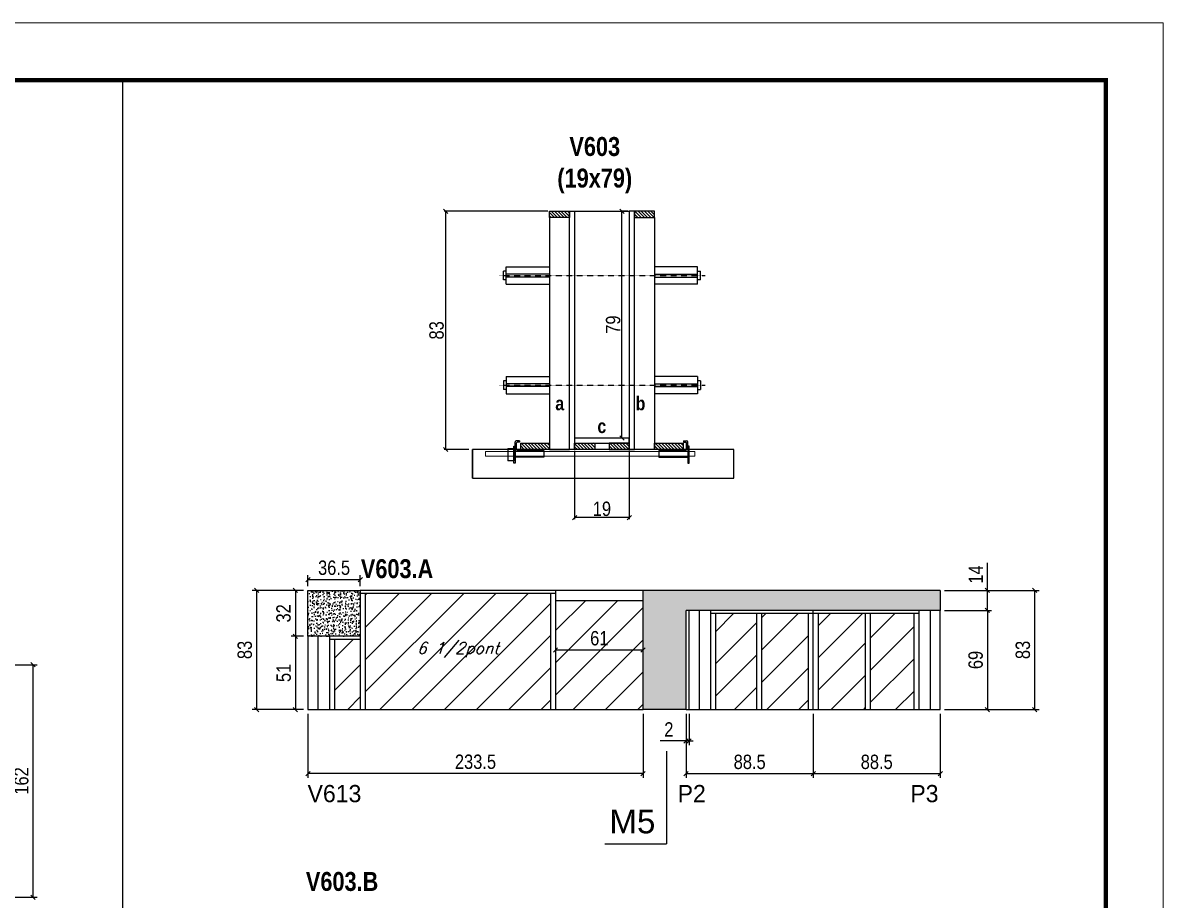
# Model space of a CAD drawing. Extents: x 13154 to 22413, y 1253 to 30260.
# Drawn here: x 15444 to 16238, y 28109 to 28721 of the extents above; entities that cross this region are included whole.
import ezdxf

# ---------------------------------------------------------------- set-up
doc = ezdxf.new("R2010")
doc.units = 0
doc.linetypes.add('DASHED', pattern=[0.75, 0.5, -0.25])
doc.linetypes.add('HIDDEN', pattern=[0.375, 0.25, -0.125])
for name, color, linetype in [('5', 5, 'Continuous'), ('barrote', 251, 'Continuous'), ('COTA', 241, 'Continuous'), ('detalhes', 4, 'Continuous'), ('NOMENCLATURA', 7, 'Continuous'), ('Painéis', 200, 'Continuous'), ('presilha', 1, 'Continuous'), ('SARR_2.2x10', 60, 'Continuous'), ('SARR_2.2x7', 40, 'Continuous'), ('SARR_3.5x7', 81, 'Continuous'), ('TENSOR', 3, 'Continuous'), ('texto', 7, 'Continuous')]:
    doc.layers.add(name, color=color, linetype=linetype)
for name, color, linetype, lineweight in [('CONCRETO', 251, 'Continuous', 25), ('Folhas', 255, 'Continuous', 9), ('Hachura', 251, 'Continuous', 9), ('SARRAFO DE PRESSAO', 251, 'DASHED', 9), ('SCO-___-LAJ', 2, 'Continuous', 0)]:
    doc.layers.add(name, color=color, linetype=linetype, lineweight=lineweight)
doc.styles.add('COTA TECNICA', font='techl___.ttf', dxfattribs={"height": 10})
doc.styles.add('COTA TECNICA 2X', font='techl___.ttf', dxfattribs={"height": 10})
doc.styles.add('Romans', font='romans.shx')
doc.styles.add('ROMAS860', font='ROMAS860.SHX')
doc.styles.get("Standard").update_dxf_attribs({"font": 'arial.ttf'})
doc.styles.add('TECNICA', font='techb___.ttf', dxfattribs={"height": 10})
doc.dimstyles.new('PAINEL', dxfattribs={"dimtxt": 10, "dimasz": 3, "dimexe": 3, "dimexo": 3, "dimgap": 3, "dimtad": 1, "dimdec": 1, "dimzin": 12, "dimdsep": 46, "dimtxsty": 'COTA TECNICA', "dimblk1": 'OBLIQUE', "dimblk2": 'OBLIQUE', "dimsah": 1, "dimcen": 0.9, "dimclrd": 4, "dimclre": 4, "dimclrt": 240, "dimadec": 1, "dimazin": 3, "dimtfac": 1, "dimtdec": 1, "dimtmove": 0, "dimatfit": 3, "dimfxl": 1, "dimtolj": 1, "dimtzin": 12, "dimarcsym": 0})
doc.dimstyles.new('SECAO', dxfattribs={"dimscale": 0.333333, "dimtxt": 5, "dimasz": 9, "dimexe": 3, "dimexo": 3, "dimgap": 3, "dimtad": 1, "dimdec": 1, "dimlfac": 0.5, "dimzin": 12, "dimdsep": 46, "dimtxsty": 'COTA TECNICA 2X', "dimblk1": 'OBLIQUE', "dimblk2": 'OBLIQUE', "dimsah": 1, "dimcen": 0.9, "dimclrd": 4, "dimclre": 4, "dimclrt": 240, "dimadec": 1, "dimazin": 3, "dimtfac": 1, "dimtdec": 1, "dimtmove": 0, "dimatfit": 3, "dimfxl": 1, "dimtolj": 1, "dimtzin": 12, "dimarcsym": 0})
pattern_1 = [(135, (49063.4691, -95088.8321), (-1.122532015, -1.122532015), [])]

# ---------------------------------------------------------------- blocks, each defined once
blk = doc.blocks.new('9999999999')
at = {"layer": 'Folhas'}
blk.add_lwpolyline([(98138.98, 34190.21), (99623.98, 34190.21), (99623.98, 35240.21), (98138.98, 35240.21)], close=True, dxfattribs=at)
at = {"layer": 'Folhas', "color": 30, "const_width": 3}
blk.add_lwpolyline([(98213.98, 34230.21), (99583.98, 34230.21), (99583.98, 35200.21), (98213.98, 35200.21)], close=True, dxfattribs=at)
blk = doc.blocks.new('_Oblique')
at = {"color": 0, "linetype": 'ByBlock', "lineweight": -2}
blk.add_line((-0.5, -0.5), (0.5, 0.5), dxfattribs=at)
blk = doc.blocks.new('*D44')
at = {"layer": 'COTA', "color": 4, "linetype": 'ByBlock', "lineweight": -2, "transparency": 16777216}
for p, q in [((15422.88, 28273.4), (15453.6, 28273.4)), ((15450.6, 28273.4), (15450.6, 28111.4)), ((15422.88, 28111.4), (15453.6, 28111.4))]:
    blk.add_line(p, q, dxfattribs=at)
at = {"layer": 'Defpoints', "color": 0, "linetype": 'ByBlock', "transparency": 16777216}
for p in [(15419.88, 28273.4), (15419.88, 28111.4), (15450.6, 28111.4)]:
    blk.add_point(p, dxfattribs=at)
at = {"layer": 'COTA', "color": 4, "linetype": 'ByBlock', "lineweight": -2, "transparency": 16777216, "xscale": 3, "yscale": 3, "zscale": 3}
for p, rotation in [((15450.6, 28273.4), 90), ((15450.6, 28111.4), 270)]:
    blk.add_blockref('_Oblique', p, dxfattribs=dict(at, rotation=rotation))
at = {"layer": 'COTA', "color": 240, "linetype": 'ByBlock', "transparency": 16777216, "insert": (15442.5, 28192.4), "char_height": 10, "attachment_point": 5, "rotation": 90, "style": 'COTA TECNICA'}
blk.add_mtext('\\A1;162', dxfattribs=at)
blk = doc.blocks.new('*D19')
at = {"layer": 'COTA', "color": 4, "lineweight": -2, "transparency": 16777216}
for p, q in [((15827.93, 28422.34), (15827.93, 28374.87)), ((15865.93, 28422.34), (15865.93, 28374.87)), ((15865.93, 28375.87), (15827.93, 28375.87))]:
    blk.add_line(p, q, dxfattribs=at)
at = {"layer": 'Defpoints', "color": 0, "transparency": 16777216}
for p in [(15827.93, 28423.34), (15865.93, 28423.34), (15827.93, 28375.87)]:
    blk.add_point(p, dxfattribs=at)
at = {"layer": 'COTA', "color": 4, "lineweight": -2, "transparency": 16777216, "xscale": 3, "yscale": 3, "zscale": 3, "rotation": 180}
blk.add_blockref('_Oblique', (15827.93, 28375.87), dxfattribs=at)
at = {"layer": 'COTA', "color": 4, "lineweight": -2, "transparency": 16777216, "xscale": 3, "yscale": 3, "zscale": 3}
blk.add_blockref('_Oblique', (15865.93, 28375.87), dxfattribs=at)
at = {"layer": 'COTA', "color": 240, "transparency": 16777216, "insert": (15846.93, 28381.95), "char_height": 10, "attachment_point": 5, "style": 'COTA TECNICA 2X'}
blk.add_mtext('\\A1;19', dxfattribs=at)
blk = doc.blocks.new('PRESILHA METÁLICA 1')
at = {"layer": 'presilha'}
for p, q in [((0, 13), (6, 13)), ((0, 13), (0, 0)), ((6, 15.5), (7.5, 15.5)), ((6, -2.5), (6, 15.5)), ((6, 13), (6, 0)), ((7.5, 10.6), (7.5, 19.9)), ((7.5, 15.5), (7.5, -2.5)), ((12, 21), (8.6, 21)), ((9, 11.6), (9, 18.9)), ((12, 19.5), (9.6, 19.5)), ((12, 21), (12, 19.5)), ((6, 0), (0, 0)), ((37.5, 4.1), (7.5, 4.1)), ((37.5, 11), (9.6, 11)), ((37.5, 11), (37.5, 4.1)), ((7.5, -2.5), (6, -2.5))]:
    blk.add_line(p, q, dxfattribs=at)
for centre, radius, start, end in [((8.6, 19.9), 1.14, 90, 180), ((9.6, 18.9), 0.57, 90, 180), ((9.6, 11.6), 0.57, 180, 270)]:
    blk.add_arc(centre, radius, start, end, dxfattribs=at)
blk = doc.blocks.new('PRESILHA METÁLICA 2')
at = {"layer": 'presilha'}
for p, q in [((-30.8, 13.5), (-30.8, 6.6)), ((-30.8, 13.5), (-2.8, 13.5)), ((-5.2, 23.5), (-5.2, 22)), ((-5.2, 23.5), (-1.9, 23.5)), ((-5.2, 22), (-2.8, 22)), ((-2.2, 14.1), (-2.2, 21.4)), ((0.8, 18), (-0.8, 18)), ((-0.8, 18), (-0.8, 0)), ((-0.8, 14.6), (-0.8, 22.4)), ((0.8, 0), (0.8, 18)), ((-30.8, 6.6), (-0.8, 6.6)), ((-0.8, 0), (0.8, 0))]:
    blk.add_line(p, q, dxfattribs=at)
for centre, radius, start, end in [((-2.8, 21.4), 0.57, 0, 90), ((-2.8, 14.1), 0.57, 270, 0), ((-1.9, 22.4), 1.14, 0, 90)]:
    blk.add_arc(centre, radius, start, end, dxfattribs=at)
blk = doc.blocks.new('*D20')
at = {"layer": 'COTA', "color": 4, "lineweight": -2, "transparency": 16777216}
for p, q in [((15809.33, 28589.34), (15737.01, 28589.34)), ((15738.01, 28589.34), (15738.01, 28423.34)), ((15754.12, 28423.34), (15737.01, 28423.34))]:
    blk.add_line(p, q, dxfattribs=at)
at = {"layer": 'Defpoints', "color": 0, "transparency": 16777216}
for p in [(15810.33, 28589.34), (15738.01, 28423.34), (15755.12, 28423.34)]:
    blk.add_point(p, dxfattribs=at)
at = {"layer": 'COTA', "color": 4, "lineweight": -2, "transparency": 16777216, "xscale": 3, "yscale": 3, "zscale": 3}
for p, rotation in [((15738.01, 28589.34), 90), ((15738.01, 28423.34), 270)]:
    blk.add_blockref('_Oblique', p, dxfattribs=dict(at, rotation=rotation))
at = {"layer": 'COTA', "color": 240, "transparency": 16777216, "insert": (15731.77, 28506.34), "char_height": 10, "attachment_point": 5, "rotation": 90, "style": 'COTA TECNICA 2X'}
blk.add_mtext('\\A1;83', dxfattribs=at)
blk = doc.blocks.new('*D26')
at = {"layer": 'COTA', "color": 4, "lineweight": -2, "transparency": 16777216}
for p, q in [((15864.93, 28589.34), (15859.86, 28589.34)), ((15860.86, 28431.34), (15860.86, 28589.34)), ((15864.93, 28431.34), (15859.86, 28431.34))]:
    blk.add_line(p, q, dxfattribs=at)
at = {"layer": 'Defpoints', "color": 0, "transparency": 16777216}
for p in [(15860.86, 28589.34), (15865.93, 28589.34), (15865.93, 28431.34)]:
    blk.add_point(p, dxfattribs=at)
at = {"layer": 'COTA', "color": 4, "lineweight": -2, "transparency": 16777216, "xscale": 3, "yscale": 3, "zscale": 3}
for p, rotation in [((15860.86, 28589.34), 90), ((15860.86, 28431.34), 270)]:
    blk.add_blockref('_Oblique', p, dxfattribs=dict(at, rotation=rotation))
at = {"layer": 'COTA', "color": 240, "transparency": 16777216, "insert": (15854.75, 28510.34), "char_height": 10, "attachment_point": 5, "rotation": 90, "style": 'COTA TECNICA 2X'}
blk.add_mtext('\\A1;79', dxfattribs=at)
blk = doc.blocks.new('*D28')
at = {"layer": 'COTA', "color": 4, "linetype": 'ByBlock', "lineweight": -2, "transparency": 16777216}
for p, q in [((16085.59, 28311.19), (16118.4, 28311.19)), ((16115.4, 28311.19), (16115.4, 28242.19)), ((16085.59, 28242.19), (16118.4, 28242.19))]:
    blk.add_line(p, q, dxfattribs=at)
at = {"layer": 'Defpoints', "color": 0, "linetype": 'ByBlock', "transparency": 16777216}
for p in [(16082.59, 28311.19), (16082.59, 28242.19), (16115.4, 28242.19)]:
    blk.add_point(p, dxfattribs=at)
at = {"layer": 'COTA', "color": 4, "linetype": 'ByBlock', "lineweight": -2, "transparency": 16777216, "xscale": 3, "yscale": 3, "zscale": 3}
for p, rotation in [((16115.4, 28311.19), 90), ((16115.4, 28242.19), 270)]:
    blk.add_blockref('_Oblique', p, dxfattribs=dict(at, rotation=rotation))
at = {"layer": 'COTA', "color": 240, "linetype": 'ByBlock', "transparency": 16777216, "insert": (16107.27, 28276.69), "char_height": 10, "attachment_point": 5, "rotation": 90, "style": 'COTA TECNICA'}
blk.add_mtext('\\A1;69', dxfattribs=at)
blk = doc.blocks.new('*D29')
at = {"layer": 'COTA', "color": 4, "linetype": 'ByBlock', "lineweight": -2, "transparency": 16777216}
for p, q in [((16085.59, 28325.19), (16151.4, 28325.19)), ((16148.4, 28242.19), (16148.4, 28325.19)), ((16085.59, 28242.19), (16151.4, 28242.19))]:
    blk.add_line(p, q, dxfattribs=at)
at = {"layer": 'Defpoints', "color": 0, "linetype": 'ByBlock', "transparency": 16777216}
for p in [(16082.59, 28325.19), (16148.4, 28325.19), (16082.59, 28242.19)]:
    blk.add_point(p, dxfattribs=at)
at = {"layer": 'COTA', "color": 4, "linetype": 'ByBlock', "lineweight": -2, "transparency": 16777216, "xscale": 3, "yscale": 3, "zscale": 3}
for p, rotation in [((16148.4, 28325.19), 90), ((16148.4, 28242.19), 270)]:
    blk.add_blockref('_Oblique', p, dxfattribs=dict(at, rotation=rotation))
at = {"layer": 'COTA', "color": 240, "linetype": 'ByBlock', "transparency": 16777216, "insert": (16140.16, 28283.69), "char_height": 10, "attachment_point": 5, "rotation": 90, "style": 'COTA TECNICA'}
blk.add_mtext('\\A1;83', dxfattribs=at)
blk = doc.blocks.new('*D30')
at = {"layer": 'COTA', "color": 4, "linetype": 'ByBlock', "lineweight": -2, "transparency": 16777216}
for p, q in [((15905.59, 28239.19), (15905.59, 28194.53)), ((15994.09, 28239.19), (15994.09, 28194.53)), ((15905.59, 28197.53), (15994.09, 28197.53))]:
    blk.add_line(p, q, dxfattribs=at)
at = {"layer": 'Defpoints', "color": 0, "linetype": 'ByBlock', "transparency": 16777216}
for p in [(15905.59, 28242.19), (15994.09, 28242.19), (15994.09, 28197.53)]:
    blk.add_point(p, dxfattribs=at)
at = {"layer": 'COTA', "color": 4, "linetype": 'ByBlock', "lineweight": -2, "transparency": 16777216, "xscale": 3, "yscale": 3, "zscale": 3, "rotation": 180}
blk.add_blockref('_Oblique', (15905.59, 28197.53), dxfattribs=at)
at = {"layer": 'COTA', "color": 4, "linetype": 'ByBlock', "lineweight": -2, "transparency": 16777216, "xscale": 3, "yscale": 3, "zscale": 3}
blk.add_blockref('_Oblique', (15994.09, 28197.53), dxfattribs=at)
at = {"layer": 'COTA', "color": 240, "linetype": 'ByBlock', "transparency": 16777216, "insert": (15949.84, 28205.66), "char_height": 10, "attachment_point": 5, "style": 'COTA TECNICA'}
blk.add_mtext('\\A1;88.5', dxfattribs=at)
blk = doc.blocks.new('*D23')
at = {"layer": 'COTA', "color": 4, "linetype": 'ByBlock', "lineweight": -2, "transparency": 16777216}
for p, q in [((15994.09, 28239.19), (15994.09, 28194.53)), ((16082.59, 28239.19), (16082.59, 28194.53)), ((15994.09, 28197.53), (16082.59, 28197.53))]:
    blk.add_line(p, q, dxfattribs=at)
at = {"layer": 'Defpoints', "color": 0, "linetype": 'ByBlock', "transparency": 16777216}
for p in [(15994.09, 28242.19), (16082.59, 28242.19), (16082.59, 28197.53)]:
    blk.add_point(p, dxfattribs=at)
at = {"layer": 'COTA', "color": 4, "linetype": 'ByBlock', "lineweight": -2, "transparency": 16777216, "xscale": 3, "yscale": 3, "zscale": 3, "rotation": 180}
blk.add_blockref('_Oblique', (15994.09, 28197.53), dxfattribs=at)
at = {"layer": 'COTA', "color": 4, "linetype": 'ByBlock', "lineweight": -2, "transparency": 16777216, "xscale": 3, "yscale": 3, "zscale": 3}
blk.add_blockref('_Oblique', (16082.59, 28197.53), dxfattribs=at)
at = {"layer": 'COTA', "color": 240, "linetype": 'ByBlock', "transparency": 16777216, "insert": (16038.34, 28205.66), "char_height": 10, "attachment_point": 5, "style": 'COTA TECNICA'}
blk.add_mtext('\\A1;88.5', dxfattribs=at)
blk = doc.blocks.new('*D31')
at = {"layer": 'COTA', "color": 4, "linetype": 'ByBlock', "lineweight": -2, "transparency": 16777216}
for p, q in [((16115.4, 28325.19), (16115.4, 28344.31)), ((16085.59, 28325.19), (16118.4, 28325.19)), ((16115.4, 28311.19), (16115.4, 28325.19)), ((16085.59, 28311.19), (16118.4, 28311.19))]:
    blk.add_line(p, q, dxfattribs=at)
at = {"layer": 'Defpoints', "color": 0, "linetype": 'ByBlock', "transparency": 16777216}
for p in [(16082.59, 28325.19), (16115.4, 28325.19), (16082.59, 28311.19)]:
    blk.add_point(p, dxfattribs=at)
at = {"layer": 'COTA', "color": 4, "linetype": 'ByBlock', "lineweight": -2, "transparency": 16777216, "xscale": 3, "yscale": 3, "zscale": 3}
for p, rotation in [((16115.4, 28325.19), 90), ((16115.4, 28311.19), 270)]:
    blk.add_blockref('_Oblique', p, dxfattribs=dict(at, rotation=rotation))
at = {"layer": 'COTA', "color": 240, "linetype": 'ByBlock', "transparency": 16777216, "insert": (16107.33, 28336.25), "char_height": 10, "attachment_point": 5, "rotation": 90, "style": 'COTA TECNICA'}
blk.add_mtext('\\A1;14', dxfattribs=at)
blk = doc.blocks.new('*D32')
at = {"layer": 'COTA', "color": 4, "linetype": 'ByBlock', "lineweight": -2, "transparency": 16777216}
for p, q in [((15642.09, 28239.19), (15642.09, 28194.53)), ((15875.59, 28239.19), (15875.59, 28194.53)), ((15875.59, 28197.53), (15642.09, 28197.53))]:
    blk.add_line(p, q, dxfattribs=at)
at = {"layer": 'Defpoints', "color": 0, "linetype": 'ByBlock', "transparency": 16777216}
for p in [(15642.09, 28242.19), (15875.59, 28242.19), (15642.09, 28197.53)]:
    blk.add_point(p, dxfattribs=at)
at = {"layer": 'COTA', "color": 4, "linetype": 'ByBlock', "lineweight": -2, "transparency": 16777216, "xscale": 3, "yscale": 3, "zscale": 3, "rotation": 180}
blk.add_blockref('_Oblique', (15642.09, 28197.53), dxfattribs=at)
at = {"layer": 'COTA', "color": 4, "linetype": 'ByBlock', "lineweight": -2, "transparency": 16777216, "xscale": 3, "yscale": 3, "zscale": 3}
blk.add_blockref('_Oblique', (15875.59, 28197.53), dxfattribs=at)
at = {"layer": 'COTA', "color": 240, "linetype": 'ByBlock', "transparency": 16777216, "insert": (15758.84, 28205.75), "char_height": 10, "attachment_point": 5, "style": 'COTA TECNICA'}
blk.add_mtext('\\A1;233.5', dxfattribs=at)
blk = doc.blocks.new('*D33')
at = {"layer": 'COTA', "color": 4, "linetype": 'ByBlock', "lineweight": -2, "transparency": 16777216}
for p, q in [((15814.59, 28283.69), (15875.59, 28283.69)), ((15814.59, 28280.69), (15814.59, 28280.69))]:
    blk.add_line(p, q, dxfattribs=at)
at = {"layer": 'Defpoints', "color": 0, "linetype": 'ByBlock', "transparency": 16777216}
for p in [(15814.59, 28283.69), (15875.59, 28283.69), (15875.59, 28283.69)]:
    blk.add_point(p, dxfattribs=at)
at = {"layer": 'COTA', "color": 4, "linetype": 'ByBlock', "lineweight": -2, "transparency": 16777216, "xscale": 3, "yscale": 3, "zscale": 3, "rotation": 180}
blk.add_blockref('_Oblique', (15814.59, 28283.69), dxfattribs=at)
at = {"layer": 'COTA', "color": 4, "linetype": 'ByBlock', "lineweight": -2, "transparency": 16777216, "xscale": 3, "yscale": 3, "zscale": 3}
blk.add_blockref('_Oblique', (15875.59, 28283.69), dxfattribs=at)
at = {"layer": 'COTA', "color": 240, "linetype": 'ByBlock', "transparency": 16777216, "insert": (15845.09, 28291.8), "char_height": 10, "attachment_point": 5, "style": 'COTA TECNICA'}
blk.add_mtext('\\A1;61', dxfattribs=at)
blk = doc.blocks.new('*D34')
at = {"layer": 'COTA', "color": 4, "lineweight": -2, "transparency": 16777216}
for p, q in [((15639.09, 28325.19), (15603.4, 28325.19)), ((15606.4, 28325.19), (15606.4, 28242.19)), ((15639.09, 28242.19), (15603.4, 28242.19))]:
    blk.add_line(p, q, dxfattribs=at)
at = {"layer": 'Defpoints', "color": 0, "transparency": 16777216}
for p in [(15642.09, 28325.19), (15606.4, 28242.19), (15642.09, 28242.19)]:
    blk.add_point(p, dxfattribs=at)
at = {"layer": 'COTA', "color": 4, "lineweight": -2, "transparency": 16777216, "xscale": 3, "yscale": 3, "zscale": 3}
for p, rotation in [((15606.4, 28325.19), 90), ((15606.4, 28242.19), 270)]:
    blk.add_blockref('_Oblique', p, dxfattribs=dict(at, rotation=rotation))
at = {"layer": 'COTA', "color": 240, "transparency": 16777216, "insert": (15598.16, 28283.69), "char_height": 10, "attachment_point": 5, "rotation": 90, "style": 'COTA TECNICA'}
blk.add_mtext('\\A1;83', dxfattribs=at)
blk = doc.blocks.new('*D47')
at = {"layer": 'COTA', "color": 4, "lineweight": -2, "transparency": 16777216}
for p, q in [((15639.09, 28293.19), (15630.39, 28293.19)), ((15633.39, 28293.19), (15633.39, 28242.19)), ((15639.09, 28242.19), (15630.39, 28242.19))]:
    blk.add_line(p, q, dxfattribs=at)
at = {"layer": 'Defpoints', "color": 0, "transparency": 16777216}
for p in [(15642.09, 28293.19), (15633.39, 28242.19), (15642.09, 28242.19)]:
    blk.add_point(p, dxfattribs=at)
at = {"layer": 'COTA', "color": 4, "lineweight": -2, "transparency": 16777216, "xscale": 3, "yscale": 3, "zscale": 3}
for p, rotation in [((15633.39, 28293.19), 90), ((15633.39, 28242.19), 270)]:
    blk.add_blockref('_Oblique', p, dxfattribs=dict(at, rotation=rotation))
at = {"layer": 'COTA', "color": 240, "transparency": 16777216, "insert": (15625.28, 28267.69), "char_height": 10, "attachment_point": 5, "rotation": 90, "style": 'COTA TECNICA'}
blk.add_mtext('\\A1;51', dxfattribs=at)
blk = doc.blocks.new('*D48')
at = {"layer": 'COTA', "color": 4, "lineweight": -2, "transparency": 16777216}
for p, q in [((15639.09, 28325.19), (15630.39, 28325.19)), ((15633.39, 28325.19), (15633.39, 28293.19)), ((15639.09, 28293.19), (15630.39, 28293.19))]:
    blk.add_line(p, q, dxfattribs=at)
at = {"layer": 'Defpoints', "color": 0, "transparency": 16777216}
for p in [(15642.09, 28325.19), (15633.39, 28293.19), (15642.09, 28293.19)]:
    blk.add_point(p, dxfattribs=at)
at = {"layer": 'COTA', "color": 4, "lineweight": -2, "transparency": 16777216, "xscale": 3, "yscale": 3, "zscale": 3}
for p, rotation in [((15633.39, 28325.19), 90), ((15633.39, 28293.19), 270)]:
    blk.add_blockref('_Oblique', p, dxfattribs=dict(at, rotation=rotation))
at = {"layer": 'COTA', "color": 240, "transparency": 16777216, "insert": (15625.17, 28309.19), "char_height": 10, "attachment_point": 5, "rotation": 90, "style": 'COTA TECNICA'}
blk.add_mtext('\\A1;32', dxfattribs=at)
blk = doc.blocks.new('*D49')
at = {"layer": 'COTA', "color": 4, "lineweight": -2, "transparency": 16777216}
for p, q in [((15642.09, 28328.19), (15642.09, 28335.7)), ((15678.59, 28328.19), (15678.59, 28335.7)), ((15642.09, 28332.7), (15678.59, 28332.7))]:
    blk.add_line(p, q, dxfattribs=at)
at = {"layer": 'Defpoints', "color": 0, "transparency": 16777216}
for p in [(15678.59, 28332.7), (15642.09, 28325.19), (15678.59, 28325.19)]:
    blk.add_point(p, dxfattribs=at)
at = {"layer": 'COTA', "color": 4, "lineweight": -2, "transparency": 16777216, "xscale": 3, "yscale": 3, "zscale": 3, "rotation": 180}
blk.add_blockref('_Oblique', (15642.09, 28332.7), dxfattribs=at)
at = {"layer": 'COTA', "color": 4, "lineweight": -2, "transparency": 16777216, "xscale": 3, "yscale": 3, "zscale": 3}
blk.add_blockref('_Oblique', (15678.59, 28332.7), dxfattribs=at)
at = {"layer": 'COTA', "color": 240, "transparency": 16777216, "insert": (15660.34, 28340.92), "char_height": 10, "attachment_point": 5, "style": 'COTA TECNICA'}
blk.add_mtext('\\A1;36.5', dxfattribs=at)
blk = doc.blocks.new('*D442')
at = {"layer": 'COTA', "color": 4, "lineweight": -2, "transparency": 16777216}
for p, q in [((15905.59, 28239.19), (15905.59, 28217.32)), ((15907.59, 28239.19), (15907.59, 28217.32)), ((15905.59, 28220.32), (15887.48, 28220.32)), ((15907.59, 28220.32), (15905.59, 28220.32)), ((15907.59, 28220.32), (15910.59, 28220.32))]:
    blk.add_line(p, q, dxfattribs=at)
at = {"layer": 'Defpoints', "color": 0, "transparency": 16777216}
for p in [(15905.59, 28242.19), (15907.59, 28242.19), (15905.59, 28220.32)]:
    blk.add_point(p, dxfattribs=at)
at = {"layer": 'COTA', "color": 4, "lineweight": -2, "transparency": 16777216, "xscale": 3, "yscale": 3, "zscale": 3}
blk.add_blockref('_Oblique', (15905.59, 28220.32), dxfattribs=at)
at = {"layer": 'COTA', "color": 4, "lineweight": -2, "transparency": 16777216, "xscale": 3, "yscale": 3, "zscale": 3, "rotation": 180}
blk.add_blockref('_Oblique', (15907.59, 28220.32), dxfattribs=at)
at = {"layer": 'COTA', "color": 240, "transparency": 16777216, "insert": (15893.54, 28228.32), "char_height": 10, "attachment_point": 5, "style": 'COTA TECNICA'}
blk.add_mtext('\\A1;2', dxfattribs=at)

msp = doc.modelspace()

# ---------------------------------------------------------------- hatches: boundary and pattern name
at = {"layer": 'COTA'}
h = msp.add_hatch(dxfattribs=at)
h.set_pattern_fill('AR-CONC', color=256, scale=0.03)
h.paths.add_polyline_path([(15678.59, 28325.19), (15642.09, 28325.19), (15642.09, 28293.19), (15678.59, 28293.19)])
h = msp.add_hatch(dxfattribs=at)
h.set_pattern_fill('AR-CONC', color=256, scale=0.03)
h.set_pattern_definition([(50, (32.5, 0), (5.4655401, -0.47817257), [0.5715, -6.2865]), (355, (32.5, 0), (-1.0573026, 5.7317054), [0.4572, -5.0292175]), (100.451445, (32.9555, -0.04), (4.4082374, 5.2535326), [0.4857003, -5.3427073]), (46.1842, (32.5, 1.524), (8.1323712, -1.2612698), [0.85725, -9.42975]), (96.635558, (33.178, 1.419), (7.122124, 7.4227837), [0.7285507, -8.0140682]), (351.18415, (32.5, 1.524), (7.122124, 7.4227837), [0.685799, -7.543792]), (21, (33.262, 1.143), (4.54843174, -3.06795595), [0.5715, -6.2865]), (326, (33.262, 1.143), (1.85406085, 5.525639), [0.4572, -5.0292]), (71.451445, (33.641, 0.8873), (6.4024926, 2.4576831), [0.4857003, -5.3426981]), (37.5, (32.5, 0), (0.0926581, 2.53665117), [0, -4.96824, 0, -5.1054, 0, -5.04825]), (7.5, (32.5, 0), (2.00458988, 3.00541724), [0, -2.91084, 0, -4.85394, 0, -1.92405]), (327.5, (30.8007, 0), (4.06771786, -0.17186232), [0, -1.905, 0, -5.9436, 0, -7.8867]), (317.5, (30.0387, 0), (4.44387544, 0.76279473), [0, -2.4765, 0, -3.94716, 0, -5.6007])])
h.paths.add_polyline_path([(15875.59, 28242.19), (15905.59, 28242.19), (15905.59, 28311.19), (16082.59, 28311.19), (16082.59, 28325.19), (15875.59, 28325.19)])
at = {"layer": 'Hachura', "linetype": 'ByBlock'}
h = msp.add_hatch(dxfattribs=at)
h.set_pattern_fill('ANSI31', color=256, scale=5)
h.paths.add_polyline_path([(15660.59, 28242.19), (15678.59, 28242.19), (15678.59, 28290.99), (15660.59, 28290.99)])
h.paths.add_polyline_path([(15811.09, 28242.19), (15811.09, 28322.99), (15682.09, 28322.99), (15682.09, 28242.19)])
h.paths.add_polyline_path([(15875.59, 28242.19), (15875.59, 28318.19), (15814.59, 28318.19), (15814.59, 28242.19)])
h = msp.add_hatch(dxfattribs=at)
h.set_pattern_fill('ANSI31', color=256, scale=5)
h.paths.add_polyline_path([(15954.64, 28308.99), (15926.09, 28308.99), (15926.09, 28242.19), (15954.64, 28242.19)])
h.paths.add_polyline_path([(15958.14, 28242.19), (15990.59, 28242.19), (15990.59, 28308.99), (15958.14, 28308.99)])
h.paths.add_polyline_path([(16030.35, 28308.99), (15997.59, 28308.99), (15997.59, 28242.19), (16030.35, 28242.19)])
h.paths.add_polyline_path([(16033.85, 28242.19), (16064.09, 28242.19), (16064.09, 28308.99), (16033.85, 28308.99)])
at = {"layer": 'SARR_2.2x10'}
h = msp.add_hatch(dxfattribs=at)
h.set_pattern_fill('ANSI31', color=256, scale=0.5, angle=90)
h.set_pattern_definition([(135, (48983.8691, -95088.8321), (-1.122532015, -1.122532015), [])])
h.paths.add_polyline_path([(15790.33, 28427.74), (15790.33, 28423.34), (15810.33, 28423.34), (15810.33, 28427.74)])
h = msp.add_hatch(dxfattribs=at)
h.set_pattern_fill('ANSI31', color=256, scale=0.5, angle=90)
h.set_pattern_definition([(135, (49077.0691, -95088.8321), (-1.122532015, -1.122532015), [])])
h.paths.add_polyline_path([(15883.53, 28427.74), (15883.53, 28423.34), (15903.53, 28423.34), (15903.53, 28427.74)])
at = {"layer": 'SARR_2.2x7'}
h = msp.add_hatch(dxfattribs=at)
h.set_pattern_fill('ANSI31', color=256, scale=0.5, angle=90)
h.set_pattern_definition([(135, (48977.8691, -94927.2321), (-1.122532015, -1.122532015), [])])
h.paths.add_polyline_path([(15824.33, 28589.34), (15824.33, 28584.94), (15810.33, 28584.94), (15810.33, 28589.34)])
h = msp.add_hatch(dxfattribs=at)
h.set_pattern_fill('ANSI31', color=256, scale=0.5, angle=90)
h.set_pattern_definition([(135, (48997.8691, -94927.2321), (-1.122532015, -1.122532015), [])])
h.paths.add_polyline_path([(15869.53, 28589.34), (15869.53, 28584.94), (15883.53, 28584.94), (15883.53, 28589.34)])
h = msp.add_hatch(dxfattribs=at)
h.set_pattern_fill('ANSI31', color=256, scale=0.5, angle=90)
h.set_pattern_definition(pattern_1)
h.paths.add_polyline_path([(15841.93, 28423.34), (15841.93, 28427.74), (15827.93, 28427.74), (15827.93, 28423.34)])
h = msp.add_hatch(dxfattribs=at)
h.set_pattern_fill('ANSI31', color=256, scale=0.5, angle=90)
h.set_pattern_definition(pattern_1)
h.paths.add_polyline_path([(15851.93, 28427.74), (15851.93, 28423.34), (15865.93, 28423.34), (15865.93, 28427.74)])

# ---------------------------------------------------------------- linework, layer by layer
at = {"ltscale": 3}
for p, q in [((15780.33, 28538.49), (15780.33, 28550.49)), ((15780.33, 28550.49), (15810.33, 28550.49)), ((15913.53, 28550.49), (15883.53, 28550.49)), ((15913.53, 28538.49), (15913.53, 28550.49)), ((15778.33, 28541.49), (15778.33, 28547.49)), ((15780.33, 28547.49), (15778.33, 28547.49)), ((15780.33, 28541.49), (15778.33, 28541.49)), ((15810.33, 28545.49), (15780.33, 28545.49)), ((15810.33, 28543.49), (15780.33, 28543.49)), ((15883.53, 28545.49), (15913.53, 28545.49)), ((15883.53, 28543.49), (15913.53, 28543.49)), ((15913.53, 28547.49), (15915.53, 28547.49)), ((15915.53, 28541.49), (15913.53, 28541.49)), ((15915.53, 28541.49), (15915.53, 28547.49)), ((15780.33, 28538.49), (15810.33, 28538.49)), ((15913.53, 28538.49), (15883.53, 28538.49)), ((15778.33, 28471.19), (15778.33, 28465.19)), ((15780.33, 28471.19), (15778.33, 28471.19)), ((15780.33, 28474.19), (15780.33, 28462.19)), ((15780.33, 28474.19), (15810.33, 28474.19)), ((15913.53, 28474.19), (15883.53, 28474.19)), ((15913.53, 28474.19), (15913.53, 28462.19)), ((15915.53, 28471.19), (15913.53, 28471.19)), ((15915.53, 28471.19), (15915.53, 28465.19)), ((15780.33, 28465.19), (15778.33, 28465.19)), ((15810.33, 28469.19), (15780.33, 28469.19)), ((15810.33, 28467.19), (15780.33, 28467.19)), ((15780.33, 28462.19), (15810.33, 28462.19)), ((15883.53, 28469.19), (15913.53, 28469.19)), ((15883.53, 28467.19), (15913.53, 28467.19)), ((15913.53, 28462.19), (15883.53, 28462.19)), ((15913.53, 28465.19), (15915.53, 28465.19))]:
    msp.add_line(p, q, dxfattribs=at)
at = {"layer": 'barrote'}
msp.add_lwpolyline([(15756.88, 28403.34), (15938.79, 28403.34), (15938.79, 28423.34), (15756.88, 28423.34)], close=True, dxfattribs=at)
at = {"layer": 'CONCRETO', "linetype": 'Continuous'}
msp.add_line((15827.93, 28589.34), (15865.93, 28589.34), dxfattribs=at)
at = {"layer": 'COTA'}
for p, q in [((15512.88, 28680.6), (15512.88, 27909.84)), ((15642.09, 28293.19), (15642.09, 28325.19)), ((15642.09, 28325.19), (15678.59, 28325.19)), ((15678.59, 28293.19), (15678.59, 28242.19))]:
    msp.add_line(p, q, dxfattribs=at)
at = {"layer": 'COTA', "linetype": 'ByBlock'}
for p, q in [((15814.59, 28325.19), (15814.59, 28242.19)), ((16082.59, 28325.19), (15875.59, 28325.19)), ((16082.59, 28325.19), (16082.59, 28311.19)), ((15905.59, 28242.19), (15875.59, 28242.19))]:
    msp.add_line(p, q, dxfattribs=at)
at = {"layer": 'detalhes', "color": 250}
msp.add_line((15756.88, 28403.34), (15756.88, 28423.34), dxfattribs=at)
at = {"layer": 'NOMENCLATURA', "linetype": 'Continuous'}
for p in [(15892, 28213.09), (15849.01, 28148.73)]:
    msp.add_line(p, (15892, 28148.73), dxfattribs=at)
at = {"layer": 'Painéis', "linetype": 'Continuous'}
for p, q in [((15875.59, 28325.19), (15678.59, 28325.19)), ((15678.59, 28325.19), (15678.59, 28293.19)), ((15875.59, 28242.19), (15875.59, 28325.19)), ((16082.59, 28311.19), (15905.59, 28311.19)), ((15905.59, 28242.19), (15905.59, 28311.19)), ((15907.59, 28242.19), (15907.59, 28311.19)), ((15994.09, 28242.19), (15994.09, 28311.19)), ((16082.59, 28242.19), (16082.59, 28311.19)), ((15642.09, 28293.19), (15642.09, 28242.19)), ((15678.59, 28293.19), (15642.09, 28293.19)), ((15642.09, 28242.19), (15875.59, 28242.19)), ((15905.59, 28242.19), (16082.59, 28242.19))]:
    msp.add_line(p, q, dxfattribs=at)
for points in [[(15824.33, 28423.34), (15824.33, 28589.34), (15827.93, 28589.34), (15827.93, 28423.34)], [(15869.53, 28423.34), (15869.53, 28589.34), (15865.93, 28589.34), (15865.93, 28423.34)], [(15865.93, 28431.34), (15827.93, 28431.34), (15827.93, 28427.74), (15865.93, 28427.74)]]:
    msp.add_lwpolyline(points, close=True, dxfattribs=at)
at = {"layer": 'SARR_2.2x10'}
for points in [[(15790.33, 28427.74), (15810.33, 28427.74), (15810.33, 28423.34), (15790.33, 28423.34)], [(15883.53, 28427.74), (15903.53, 28427.74), (15903.53, 28423.34), (15883.53, 28423.34)]]:
    msp.add_lwpolyline(points, close=True, dxfattribs=at)
at = {"layer": 'SARR_2.2x7', "linetype": 'Continuous'}
for p, q in [((15814.59, 28322.99), (15678.59, 28322.99)), ((15814.59, 28318.19), (15875.59, 28318.19)), ((15914.59, 28311.19), (15914.59, 28242.19)), ((16075.59, 28311.19), (16075.59, 28242.19)), ((15994.09, 28308.99), (15922.59, 28308.99)), ((16067.59, 28308.99), (15994.09, 28308.99)), ((15649.09, 28293.19), (15649.09, 28242.19)), ((15678.59, 28290.99), (15657.09, 28290.99))]:
    msp.add_line(p, q, dxfattribs=at)
at = {"layer": 'SARR_2.2x7', "elevation": 0}
for points in [[(15810.33, 28589.34), (15824.33, 28589.34), (15824.33, 28584.94), (15810.33, 28584.94)], [(15883.53, 28589.34), (15869.53, 28589.34), (15869.53, 28584.94), (15883.53, 28584.94)]]:
    msp.add_lwpolyline(points, close=True, dxfattribs=at)
at = {"layer": 'SARR_2.2x7'}
for points in [[(15827.93, 28427.74), (15841.93, 28427.74), (15841.93, 28423.34), (15827.93, 28423.34)], [(15865.93, 28427.74), (15851.93, 28427.74), (15851.93, 28423.34), (15865.93, 28423.34)]]:
    msp.add_lwpolyline(points, close=True, dxfattribs=at)
at = {"layer": 'SARR_3.5x7'}
for p, q in [((15682.09, 28322.99), (15682.09, 28242.19)), ((15811.09, 28322.99), (15811.09, 28242.19)), ((15922.59, 28311.19), (15922.59, 28242.19)), ((16067.59, 28311.19), (16067.59, 28242.19)), ((15926.09, 28308.99), (15926.09, 28242.19)), ((15954.64, 28308.99), (15954.64, 28242.19)), ((15958.14, 28308.99), (15958.14, 28242.19)), ((15990.59, 28308.99), (15990.59, 28242.19)), ((15997.59, 28308.99), (15997.59, 28242.19)), ((16030.35, 28308.99), (16030.35, 28242.19)), ((16033.85, 28308.99), (16033.85, 28242.19)), ((16064.09, 28308.99), (16064.09, 28242.19)), ((15657.09, 28293.19), (15657.09, 28242.19)), ((15660.59, 28290.99), (15660.59, 28242.19))]:
    msp.add_line(p, q, dxfattribs=at)
for points in [[(15824.33, 28584.94), (15810.33, 28584.94), (15810.33, 28423.34), (15824.33, 28423.34)], [(15869.53, 28584.94), (15883.53, 28584.94), (15883.53, 28423.34), (15869.53, 28423.34)]]:
    msp.add_lwpolyline(points, close=True, dxfattribs=at)
at = {"layer": 'SCO-___-LAJ', "color": 1}
msp.add_lwpolyline([(15765.88, 28422), (15911.64, 28422), (15911.64, 28418.8), (15765.88, 28418.8)], close=True, dxfattribs=at)
at = {"layer": 'TENSOR', "linetype": 'HIDDEN', "ltscale": 0.5}
for p, q in [((15775.33, 28544.49), (15918.83, 28544.49)), ((15775.33, 28468.19), (15918.83, 28468.19))]:
    msp.add_line(p, q, dxfattribs=at)

# ---------------------------------------------------------------- block references
at = {"layer": 'presilha', "xscale": 0.6666666666666666, "yscale": 0.6666666666666666, "zscale": 0.6666666666666666}
for name, p in [('PRESILHA METÁLICA 1', (15781.46, 28415.37)), ('PRESILHA METÁLICA 2', (15907.21, 28413.7))]:
    msp.add_blockref(name, p, dxfattribs=at)
at = {"layer": 'SARRAFO DE PRESSAO', "color": 6, "linetype": 'ByBlock'}
msp.add_blockref('9999999999', (-83386.1, -6519.61), dxfattribs=at)

# ---------------------------------------------------------------- texts
at = {"layer": '5', "linetype": 'Continuous', "style": 'ROMAS860'}
for s, p in [('V613', (15641.88, 28177.63)), ('P2', (15899.66, 28177.63)), ('P3', (16061.75, 28177.63))]:
    msp.add_text(s, height=12, rotation=359.99996, dxfattribs=at).set_placement(p)
at = {"layer": 'detalhes', "style": 'TECNICA'}
for s, p in [('a', (15814.46, 28450.67)), ('b', (15870.43, 28450.66)), ('c', (15843.8, 28434.81))]:
    msp.add_text(s, height=9.6, dxfattribs=at).set_placement(p)
at = {"layer": 'NOMENCLATURA', "style": 'TECNICA'}
for s, p in [('V603.A', (15679, 28333.71)), ('V603.B', (15640.72, 28115.82))]:
    msp.add_text(s, height=13.2, dxfattribs=at).set_placement(p)
at = {"layer": 'NOMENCLATURA', "linetype": 'Continuous'}
msp.add_text('M5', height=16.5, dxfattribs=at).set_placement((15852.13, 28155.92))
at = {"layer": 'NOMENCLATURA', "insert": (15841.93, 28641.03), "char_height": 13.2, "attachment_point": 2, "style": 'TECNICA'}
msp.add_mtext_dynamic_manual_height_columns('V603\\P(19x79)', width=300.2766, gutter_width=1, heights=[0], dxfattribs=at)
at = {"layer": 'texto', "color": 2, "insert": (15746.59, 28283.69), "char_height": 8, "attachment_point": 5, "style": 'Romans'}
msp.add_mtext('{\\Q19;\\C256;6 1/2pont}', dxfattribs=at)

# ---------------------------------------------------------------- dimensions: what is measured, and where the dimension line sits
at = {"layer": 'COTA'}
for base, p1, p2, dimstyle, picture, middle in [((15738.01, 28423.34, 0), (15810.33, 28589.34), (15755.12, 28423.34, 0), 'SECAO', '*D20', (15731.77, 28506.34, 0)), ((15860.86, 28589.34), (15865.93, 28431.34), (15865.93, 28589.34), 'SECAO', '*D26', (15854.75, 28510.34)), ((15606.4, 28242.19), (15642.09, 28325.19), (15642.09, 28242.19), 'PAINEL', '*D34', (15598.16, 28283.69)), ((15633.39, 28293.19), (15642.09, 28325.19), (15642.09, 28293.19), 'PAINEL', '*D48', (15625.17, 28309.19)), ((15633.39, 28242.19), (15642.09, 28293.19), (15642.09, 28242.19), 'PAINEL', '*D47', (15625.28, 28267.69))]:
    dim = msp.add_linear_dim(base=base, p1=p1, p2=p2, angle=90, dimstyle=dimstyle, dxfattribs=at)
    dim.commit()
    dim.dimension.update_dxf_attribs({"geometry": picture, "text_midpoint": middle})
dim = msp.add_linear_dim(base=(15827.93, 28375.87), p1=(15865.93, 28423.34), p2=(15827.93, 28423.34), angle=180, dimstyle='SECAO', dxfattribs=at)
dim.commit()
dim.dimension.update_dxf_attribs({"geometry": '*D19', "text_midpoint": (15846.93, 28375.87), "dimtype": 160})
for base, p1, p2, picture, middle in [((15678.59, 28332.7), (15642.09, 28325.19), (15678.59, 28325.19), '*D49', (15660.34, 28340.92)), ((15905.59, 28220.32), (15907.59, 28242.19), (15905.59, 28242.19), '*D442', (15893.54, 28228.32))]:
    dim = msp.add_linear_dim(base=base, p1=p1, p2=p2, dimstyle='PAINEL', dxfattribs=at)
    dim.commit()
    dim.dimension.update_dxf_attribs({"geometry": picture, "text_midpoint": middle})
at = {"layer": 'COTA', "linetype": 'ByBlock'}
for base, p1, p2, picture, middle in [((16115.4, 28325.19), (16082.59, 28311.19), (16082.59, 28325.19), '*D31', (16107.33, 28336.25)), ((16148.4, 28325.19), (16082.59, 28242.19), (16082.59, 28325.19), '*D29', (16140.16, 28283.69)), ((16115.4, 28242.19), (16082.59, 28311.19), (16082.59, 28242.19), '*D28', (16107.27, 28276.69)), ((15450.6, 28111.4), (15419.88, 28273.4), (15419.88, 28111.4), '*D44', (15442.5, 28192.4))]:
    dim = msp.add_linear_dim(base=base, p1=p1, p2=p2, angle=90, dimstyle='PAINEL', dxfattribs=at)
    dim.commit()
    dim.dimension.update_dxf_attribs({"geometry": picture, "text_midpoint": middle})
for base, p1, p2, picture, middle in [((15875.59, 28283.69), (15814.59, 28283.69), (15875.59, 28283.69), '*D33', (15845.09, 28291.8)), ((15642.09, 28197.53), (15875.59, 28242.19), (15642.09, 28242.19), '*D32', (15758.84, 28205.75)), ((15994.09, 28197.53), (15905.59, 28242.19), (15994.09, 28242.19), '*D30', (15949.84, 28205.66))]:
    dim = msp.add_linear_dim(base=base, p1=p1, p2=p2, dimstyle='PAINEL', dxfattribs=at)
    dim.commit()
    dim.dimension.update_dxf_attribs({"geometry": picture, "text_midpoint": middle})
dim = msp.add_linear_dim(base=(16082.59, 28197.53), p1=(15994.09, 28242.19), p2=(16082.59, 28242.19), dimstyle='PAINEL', override={"dimtmove": 1}, dxfattribs=at)
dim.commit()
dim.dimension.update_dxf_attribs({"geometry": '*D23', "text_midpoint": (16038.34, 28205.66)})

doc.saveas('drawing.dxf')
